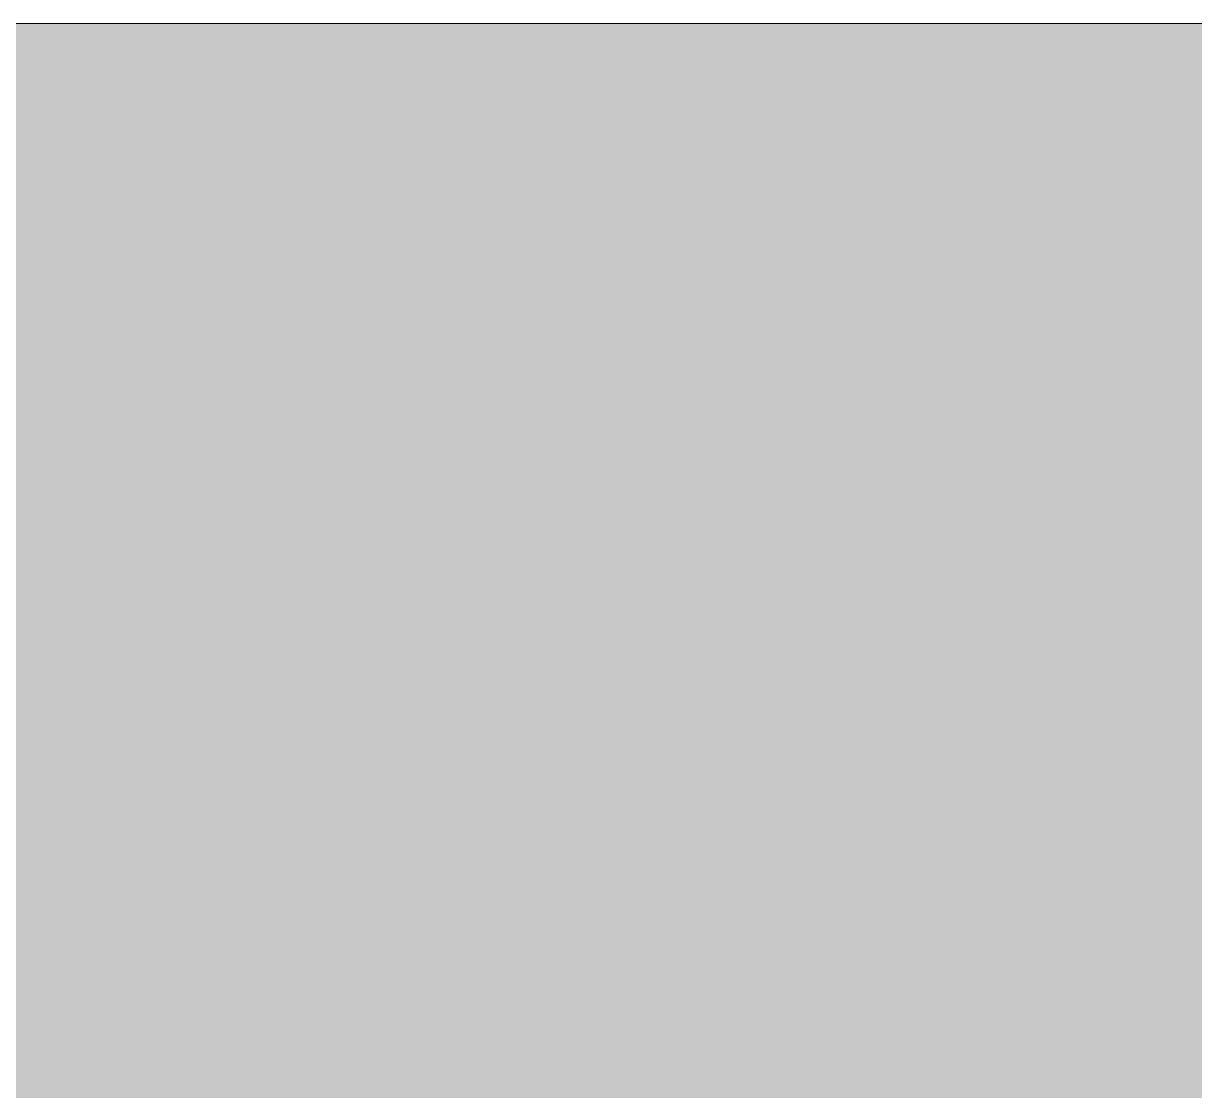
# Model space of a CAD drawing. Header units: metres. Extents: x 149 to 429, y -3 to 162.
# Drawn here: x 361.0485 to 361.14, y 100.7908 to 100.8742 of the extents above; entities that cross this region are included whole.
import ezdxf

# ---------------------------------------------------------------- set-up
doc = ezdxf.new("R2010")
doc.units = ezdxf.units.M
doc.layers.add('1053_ARQ_BASE_MATADOURO_dwg', color=7, linetype='Continuous', lineweight=5, true_color=0x767676)
doc.layers.add('A-VISTA01', color=7, linetype='Continuous', lineweight=20)
doc.layers.add('A-WALL', color=7, linetype='Continuous', lineweight=9)

# ---------------------------------------------------------------- blocks, each defined once
blk = doc.blocks.new('1053_ARQ_BASE_MATADOURO_dwg_arq geral tgov-4039641-TÉRREO 1_20 - Dependente 2')
at = {"layer": 'A-VISTA01', "color": 253, "true_color": 0xaaaaaa, "flags": 128}
blk.add_lwpolyline([(19.372728, 17.68815), (29.345905, 17.68815), (29.345905, 17.53815), (19.372728, 17.53815)], dxfattribs=at)
blk = doc.blocks.new('1053_ARQ_BASE_MATADOURO_dwg-3625622-TÉRREO 1_20 - Dependente 2')
blk.add_blockref('1053_ARQ_BASE_MATADOURO_dwg_arq geral tgov-4039641-TÉRREO 1_20 - Dependente 2', (130.209795, 83.186034))

msp = doc.modelspace()

# ---------------------------------------------------------------- hatches: boundary and pattern name
at = {"layer": 'A-WALL', "true_color": 0xffd4aa, "transparency": 33554483}
h = msp.add_hatch(color=41, dxfattribs=at)
h.paths.add_polyline_path([(355.861708, 100.725684), (365.893955, 100.735234), (365.894188, 100.747729), (365.907802, 100.74472), (365.908016, 100.725684), (365.944445, 100.735234), (365.944445, 100.874184), (355.844439, 100.874184), (355.861535, 100.725684)])
h.paths.add_polyline_path([(359.719088, 100.728984), (358.52056, 100.738249), (358.52056, 100.753984), (361.06806, 100.74472), (361.06806, 100.728984), (360.996406, 100.728984)])
h.paths.add_polyline_path([(356.525793, 100.728984), (356.46536, 100.738249), (356.46536, 100.753984), (358.45456, 100.74472), (358.45456, 100.728984), (357.164452, 100.728984)])
h.paths.add_polyline_path([(365.46702, 100.728984), (361.10636, 100.738249), (361.10706, 100.753984), (365.884487, 100.74472), (365.884487, 100.728984), (365.70976, 100.728984)])

# ---------------------------------------------------------------- linework, layer by layer
at = {"layer": 'A-WALL', "color": 253, "true_color": 0xaaaaaa}
msp.add_line((365.944445, 100.874184), (355.844439, 100.874184), dxfattribs=at)

# ---------------------------------------------------------------- block references
at = {"layer": '1053_ARQ_BASE_MATADOURO_dwg', "color": 253, "true_color": 0xaaaaaa}
msp.add_blockref('1053_ARQ_BASE_MATADOURO_dwg-3625622-TÉRREO 1_20 - Dependente 2', (206.405037, 0), dxfattribs=at)

doc.saveas('drawing.dxf')
